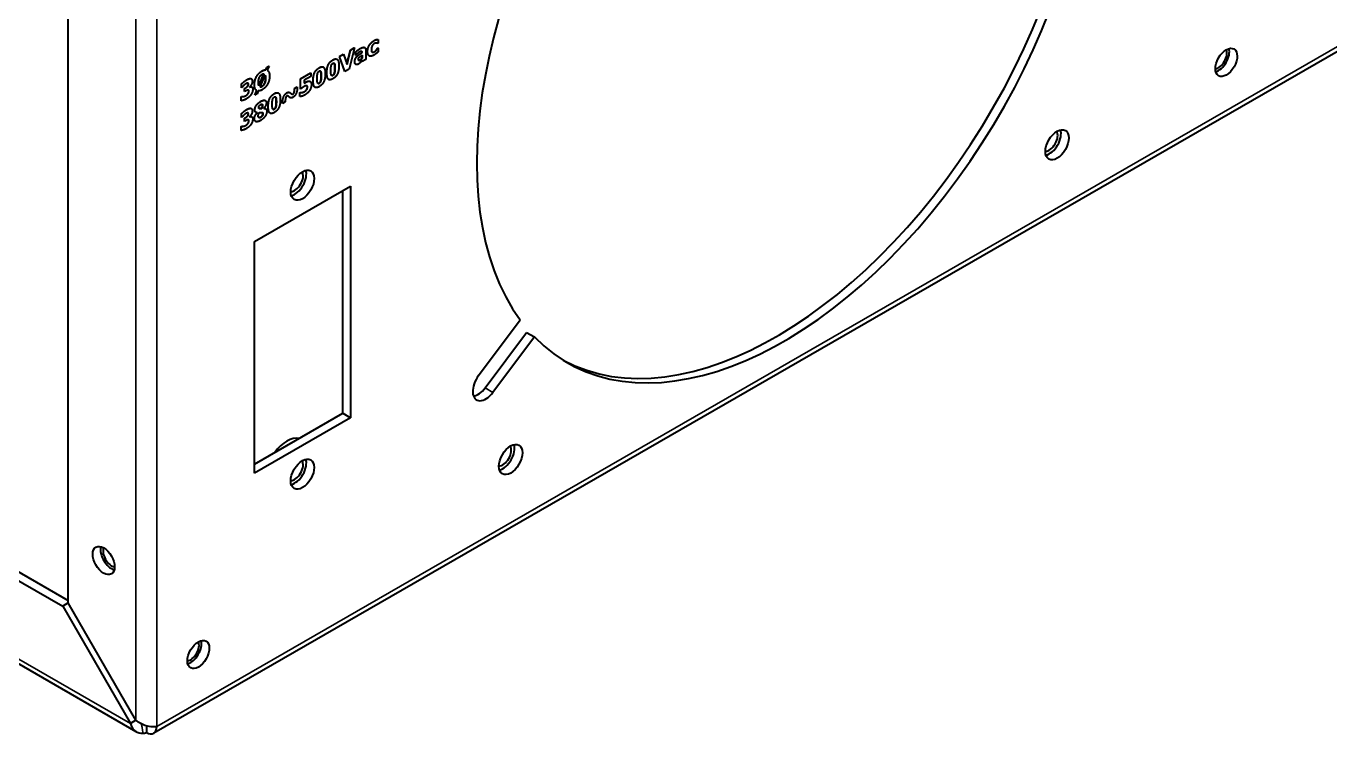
# Model space of a CAD drawing. Header units: millimetres. Extents: x 0 to 1682, y 0 to 1188.
# Drawn here: x 1439.5 to 1557.6, y 794.9 to 859.2 of the extents above; entities that cross this region are included whole.
import ezdxf

# ---------------------------------------------------------------- set-up
doc = ezdxf.new("R2010")
doc.units = ezdxf.units.MM
doc.header["$LTSCALE"] = 2
doc.layers.add('가시적인 것(ISO)', color=3, linetype='Continuous', lineweight=40)
doc.layers.add('가시적인 좁은 것(ISO)', color=3, linetype='Continuous', lineweight=35)

msp = doc.modelspace()

# ---------------------------------------------------------------- linework, layer by layer
at = {"layer": '가시적인 것(ISO)'}
for p, q in [((1222.2144, 933.6653), (1442.7746, 806.6532)), ((1222.9215, 934.0725), (1443.2746, 807.1796)), ((1449.4309, 795.2819), (1216.3493, 929.5047)), ((1630.6161, 898.566), (1451.011, 795.1383)), ((1443.2746, 806.9434), (1443.2746, 883.7052)), ((1471.332, 857.6434), (1471.2896, 857.619)), ((1471.3273, 857.9747), (1471.332, 857.972)), ((1471.332, 857.972), (1471.332, 857.6434)), ((1467.8411, 856.4349), (1468.209, 856.6467)), ((1468.327, 855.0796), (1467.8411, 856.4349)), ((1467.8411, 856.4349), (1467.8458, 856.4322)), ((1467.8458, 856.4322), (1468.2137, 856.644)), ((1468.3317, 855.0769), (1467.8458, 856.4322)), ((1468.209, 856.6467), (1468.2137, 856.644)), ((1468.2137, 856.644), (1468.5219, 855.7125)), ((1468.5188, 855.7219), (1468.8244, 857.0011)), ((1468.5219, 855.7125), (1468.8291, 856.9984)), ((1469.1878, 857.205), (1468.7019, 855.2901)), ((1468.8244, 857.0011), (1469.1831, 857.2077)), ((1468.8244, 857.0011), (1468.8291, 856.9984)), ((1468.8291, 856.9984), (1469.1878, 857.205)), ((1469.1831, 857.2077), (1469.1878, 857.205)), ((1469.3046, 856.5515), (1469.3046, 856.8497)), ((1469.3046, 856.8497), (1469.3093, 856.8469)), ((1469.3046, 856.5515), (1469.3093, 856.5488)), ((1469.3093, 856.5488), (1469.3093, 856.8469)), ((1469.3379, 856.5653), (1469.3093, 856.5488)), ((1469.8833, 856.2978), (1469.8833, 856.5476)), ((1469.8833, 856.2978), (1469.888, 856.2951)), ((1469.8856, 856.7867), (1469.8856, 856.7934)), ((1469.8856, 856.7867), (1469.8903, 856.784)), ((1469.888, 856.5508), (1469.888, 856.2951)), ((1469.8903, 856.784), (1469.8903, 856.7907)), ((1470.1229, 857.2409), (1470.1276, 857.2381)), ((1470.2181, 857.0019), (1470.2181, 856.1632)), ((1470.5306, 856.4932), (1470.5353, 856.4905)), ((1471.2849, 857.1752), (1471.3273, 857.1996)), ((1471.2849, 857.1752), (1471.2896, 857.1725)), ((1471.2896, 857.1725), (1471.332, 857.1969)), ((1471.3273, 857.1996), (1471.332, 857.1969)), ((1471.332, 857.1969), (1471.332, 856.8669)), ((1461.1539, 855.2205), (1461.2513, 855.4462)), ((1461.1539, 855.2205), (1461.1586, 855.2178)), ((1461.1586, 855.2178), (1461.2561, 855.4435)), ((1461.2513, 855.4462), (1461.4508, 855.561)), ((1461.2513, 855.4462), (1461.2561, 855.4435)), ((1461.2561, 855.4435), (1461.4555, 855.5583)), ((1461.4555, 855.5583), (1461.2939, 855.183)), ((1461.2986, 855.1805), (1461.3033, 855.1778)), ((1461.4508, 855.561), (1461.4555, 855.5583)), ((1466.3682, 855.4707), (1466.3729, 855.468)), ((1467.6071, 856.1841), (1467.6118, 856.1814)), ((1468.327, 855.0796), (1468.3317, 855.0769)), ((1468.7019, 855.2901), (1468.3317, 855.0769)), ((1469.3113, 855.7201), (1469.316, 855.7174)), ((1469.8833, 855.9758), (1469.8833, 856.097)), ((1469.8833, 855.9758), (1469.888, 855.9731)), ((1470.2181, 856.1632), (1469.888, 855.9731)), ((1469.888, 855.9731), (1469.888, 856.1043)), ((1458.9696, 853.5995), (1458.9696, 853.9494)), ((1458.9696, 853.9494), (1458.9743, 853.9466)), ((1458.9743, 853.5968), (1458.9743, 853.9466)), ((1459.8551, 854.4107), (1459.8598, 854.4079)), ((1460.5403, 853.7851), (1460.9931, 854.8462)), ((1460.9982, 854.8445), (1460.5432, 853.7782)), ((1460.6441, 853.6812), (1461.1013, 854.7502)), ((1464.3136, 854.4035), (1465.251, 854.9434)), ((1464.3136, 853.4853), (1464.3136, 854.4035)), ((1464.3136, 854.4035), (1464.3183, 854.4008)), ((1464.3183, 854.4008), (1465.2557, 854.9406)), ((1464.3183, 853.4825), (1464.3183, 854.4008)), ((1465.2557, 854.6319), (1464.6541, 854.2854)), ((1464.6541, 854.2854), (1464.6541, 854.0138)), ((1465.1771, 854.1758), (1465.1818, 854.1731)), ((1465.251, 854.9434), (1465.2557, 854.9406)), ((1465.2557, 854.9406), (1465.2557, 854.6319)), ((1466.8644, 854.3523), (1466.8691, 854.3496)), ((1458.9283, 852.7834), (1458.9627, 852.8032)), ((1458.9283, 852.4283), (1458.9283, 852.7834)), ((1458.9283, 852.7834), (1458.933, 852.7807)), ((1458.933, 852.7807), (1458.9674, 852.8005)), ((1458.933, 852.4256), (1458.933, 852.7807)), ((1458.9627, 852.8032), (1458.9674, 852.8005)), ((1458.9696, 853.5995), (1458.9743, 853.5968)), ((1459.0041, 853.614), (1458.9743, 853.5968)), ((1459.2377, 853.5367), (1459.2939, 853.569)), ((1459.2377, 853.2491), (1459.2377, 853.5367)), ((1459.2377, 853.5367), (1459.2425, 853.534)), ((1459.2377, 853.2491), (1459.2425, 853.2464)), ((1459.2425, 853.534), (1459.2986, 853.5663)), ((1459.2425, 853.2464), (1459.2425, 853.534)), ((1459.3032, 853.2814), (1459.2425, 853.2464)), ((1459.6917, 853.6734), (1459.6917, 853.6575)), ((1459.8923, 853.6667), (1459.897, 853.664)), ((1460.1695, 852.935), (1460.3459, 853.3453)), ((1460.1695, 852.935), (1460.1742, 852.9323)), ((1460.1742, 852.9323), (1460.3507, 853.3427)), ((1460.3702, 853.0451), (1460.1742, 852.9323)), ((1460.3392, 853.3492), (1460.3439, 853.3465)), ((1460.4836, 853.3079), (1460.3702, 853.0451)), ((1462.2986, 853.1271), (1462.3034, 853.1244)), ((1463.3414, 853.1639), (1463.3461, 853.1611)), ((1463.355, 852.709), (1463.3597, 852.7063)), ((1463.768, 853.5408), (1464.0144, 853.6827)), ((1463.768, 853.5408), (1463.7728, 853.5381)), ((1463.7728, 853.5381), (1464.0192, 853.68)), ((1464.0144, 853.6827), (1464.0192, 853.68)), ((1464.2528, 853.1548), (1464.2849, 853.1733)), ((1464.2528, 852.7984), (1464.2528, 853.1548)), ((1464.2528, 853.1548), (1464.2575, 853.1521)), ((1464.2528, 852.7984), (1464.2575, 852.7957)), ((1464.2575, 853.1521), (1464.2896, 853.1706)), ((1464.2575, 852.7957), (1464.2575, 853.1521)), ((1464.2849, 853.1733), (1464.2896, 853.1706)), ((1464.3136, 853.4853), (1464.3183, 853.4825)), ((1464.3492, 853.5004), (1464.3183, 853.4825)), ((1465.6255, 853.6389), (1465.6302, 853.6362)), ((1458.9283, 852.4283), (1458.933, 852.4256)), ((1459.8551, 851.7185), (1459.8598, 851.7158)), ((1460.7964, 851.7262), (1460.8011, 851.7235)), ((1460.9799, 851.7337), (1460.9799, 851.7284)), ((1461.1217, 852.4434), (1461.1264, 852.4407)), ((1461.146, 851.7055), (1461.1507, 851.7028)), ((1462.6759, 852.191), (1462.6806, 852.1883)), ((1462.927, 852.3302), (1462.6806, 852.1883)), ((1458.9696, 850.9074), (1458.9696, 851.2572)), ((1458.9696, 851.2572), (1458.9743, 851.2545)), ((1458.9696, 850.9074), (1458.9743, 850.9047)), ((1458.9743, 850.9047), (1458.9743, 851.2545)), ((1459.0041, 850.9218), (1458.9743, 850.9047)), ((1459.2377, 850.8445), (1459.2939, 850.8769)), ((1459.2377, 850.557), (1459.2377, 850.8445)), ((1459.2377, 850.8445), (1459.2425, 850.8418)), ((1459.2377, 850.557), (1459.2425, 850.5543)), ((1459.2425, 850.8418), (1459.2986, 850.8742)), ((1459.2425, 850.5543), (1459.2425, 850.8418)), ((1459.3032, 850.5893), (1459.2425, 850.5543)), ((1459.6917, 850.9813), (1459.6917, 850.9654)), ((1459.8923, 850.9745), (1459.897, 850.9718)), ((1460.2353, 850.5491), (1460.24, 850.5464)), ((1460.2633, 851.3737), (1460.268, 851.371)), ((1460.3907, 851.3402), (1460.3907, 851.344)), ((1460.3907, 851.3402), (1460.3954, 851.3375)), ((1460.3954, 851.3375), (1460.3954, 851.3441)), ((1461.5559, 851.2954), (1461.5606, 851.2927)), ((1458.9283, 850.0913), (1458.9627, 850.1111)), ((1458.9283, 849.7362), (1458.9283, 850.0913)), ((1458.9283, 850.0913), (1458.933, 850.0886)), ((1458.9283, 849.7362), (1458.933, 849.7334)), ((1458.933, 850.0886), (1458.9674, 850.1084)), ((1458.933, 849.7334), (1458.933, 850.0886)), ((1458.9627, 850.1111), (1458.9674, 850.1084)), ((1460.1273, 839.6743), (1468.8482, 844.6963)), ((1468.8482, 844.6963), (1468.8482, 823.7126)), ((1468.1411, 824.1198), (1468.1411, 844.2891)), ((1460.1273, 818.6905), (1460.1273, 839.6743)), ((1480.4418, 827.5453), (1484.2079, 832.5688)), ((1481.027, 826.4177), (1484.7931, 831.4412)), ((1484.7931, 831.4412), (1485.5002, 831.034)), ((1485.5002, 831.034), (1481.7342, 826.0105)), ((1460.1273, 819.5049), (1468.1411, 824.1198)), ((1468.8482, 823.7126), (1460.1273, 818.6905)), ((1468.1411, 824.1198), (1468.8482, 823.7126)), ((1443.2755, 806.9417), (1442.7746, 806.6532)), ((1442.7746, 806.6532), (1448.9028, 796.0388)), ((1449.4028, 796.3289), (1443.2746, 806.9434)), ((1449.4043, 796.3275), (1448.9028, 796.0388))]:
    msp.add_line(p, q, dxfattribs=at)
for centre, major_axis, start_param, end_param in [((1508.0927, 862.7992), (-19.6286, -34.0856), 6.11856098, 12.31697515), ((1507.3856, 863.2064), (-19.6286, -34.0856), 0.01794359, 3.12364906), ((1547.455, 856.3041), (-0.5393, -0.9365), 0.40432424, 2.73726841), ((1547.455, 856.3041), (0.6986, 1.2132), 3.66993502, 5.75484294), ((1532.1343, 848.8441), (0.5393, 0.9365), 3.44454272, 5.98023524), ((1532.1343, 848.8441), (0.7485, 1.2999), 3.631445, 5.79333296), ((1463.7807, 845.1814), (0.5393, 0.9365), 3.44454272, 5.98023524), ((1463.7807, 845.1814), (0.7485, 1.2999), 3.631445, 5.79333296), ((1481.088, 826.7779), (-0.8317, -1.4443), 4.50537908, 7.64697174), ((1480.3809, 827.1851), (0.8317, 1.4443), 3.57883851, 4.50537908), ((1463.0735, 819.4271), (1.3308, 2.3109), 0.16358327, 1.40334564), ((1482.6368, 820.3404), (0.5393, 0.9365), 3.44454272, 5.98023524), ((1482.6368, 820.3404), (0.7485, 1.2999), 3.631445, 5.79333296), ((1463.7807, 819.0199), (0.5393, 0.9365), 3.44454272, 5.98023524), ((1463.7807, 819.0199), (0.7485, 1.2999), 3.631445, 5.79333296), ((1447.1872, 811.1944), (0.6986, -1.2132), 3.66993502, 5.75484294), ((1447.1872, 811.1944), (-0.5393, 0.9365), 0.40432424, 2.73726841), ((1454.3526, 802.69), (-0.5393, -0.9365), 0.40432424, 2.73726841), ((1454.3526, 802.69), (0.6986, 1.2132), 3.66993502, 5.75484294), ((1450.3456, 796.2937), (0.6654, -1.1554), 5.49972085, 7.07051718)]:
    msp.add_ellipse(centre, major_axis=major_axis, ratio=0.57809312, start_param=start_param, end_param=end_param, dxfattribs=at)
for centre, major_axis in [((1548.1621, 855.8969), (-0.6986, -1.2132)), ((1532.8414, 848.4369), (-0.7485, -1.2999)), ((1464.4878, 844.7742), (-0.7485, -1.2999)), ((1483.3439, 819.9332), (-0.7485, -1.2999)), ((1464.4878, 818.6127), (-0.7485, -1.2999)), ((1446.4801, 810.7872), (-0.6986, 1.2132)), ((1455.0597, 802.2828), (-0.6986, -1.2132))]:
    msp.add_ellipse(centre, major_axis=major_axis, ratio=0.57809312, dxfattribs=at)
for points, degree in [([(1470.3818, 856.8737), (1470.3818, 857.0513), (1470.4781, 857.3545), (1470.5618, 857.4822)], 2), ([(1470.3866, 856.871), (1470.3866, 857.0486), (1470.4828, 857.3518), (1470.5665, 857.4795)], 2), ([(1470.5618, 857.4822), (1470.6408, 857.6046), (1470.8563, 857.8029), (1470.9732, 857.8702)], 2), ([(1470.5665, 857.4795), (1470.6456, 857.6019), (1470.861, 857.8002), (1470.9779, 857.8675)], 2), ([(1470.994, 857.6011), (1470.8667, 857.5278), (1470.7269, 857.2419), (1470.7269, 857.067)], 2), ([(1470.9732, 857.8702), (1471.0614, 857.921), (1471.2379, 857.9749), (1471.3273, 857.9747)], 2), ([(1470.9779, 857.8675), (1471.0662, 857.9183), (1471.2426, 857.9722), (1471.332, 857.972)], 2), ([(1471.1773, 857.651), (1471.1407, 857.6538), (1471.0501, 857.6334), (1470.994, 857.6011)], 2), ([(1471.2896, 857.619), (1471.269, 857.6296), (1471.2117, 857.6496), (1471.1773, 857.651)], 2), ([(1469.2152, 855.9449), (1469.2152, 856.0813), (1469.3103, 856.3057), (1469.3997, 856.4062)], 2), ([(1469.2199, 855.9421), (1469.2199, 856.0786), (1469.315, 856.303), (1469.4044, 856.4035)], 2), ([(1469.3046, 856.8497), (1469.3538, 856.8939), (1469.5739, 857.0657), (1469.6862, 857.1304)], 2), ([(1469.3093, 856.8469), (1469.3586, 856.8912), (1469.5786, 857.063), (1469.6909, 857.1277)], 2), ([(1469.629, 856.8204), (1469.5706, 856.7867), (1469.4124, 856.6466), (1469.3379, 856.5653)], 2), ([(1469.3997, 856.4062), (1469.4902, 856.5087), (1469.7412, 856.693), (1469.8856, 856.7867)], 2), ([(1469.4044, 856.4035), (1469.4949, 856.506), (1469.7459, 856.6903), (1469.8903, 856.784)], 2), ([(1469.5557, 856.1673), (1469.5557, 856.2256), (1469.6038, 856.3249), (1469.6485, 856.3678)], 2), ([(1469.8903, 856.7907), (1469.8903, 856.8927), (1469.7597, 856.8956), (1469.629, 856.8204)], 2), ([(1469.6485, 856.3678), (1469.6989, 856.4181), (1469.8032, 856.4927), (1469.888, 856.5508)], 2), ([(1469.6909, 857.1277), (1469.966, 857.286), (1470.2181, 857.2192), (1470.2181, 857.0019)], 2), ([(1469.7114, 856.1114), (1469.755, 856.1364), (1469.8466, 856.2356), (1469.8833, 856.2978)], 2), ([(1469.888, 856.2951), (1469.8514, 856.2329), (1469.7597, 856.1337), (1469.7161, 856.1086)], 2), ([(1469.8856, 856.7934), (1469.8856, 856.8662), (1469.8523, 856.8878)], 2), ([(1470.555, 856.4804), (1470.4759, 856.5157), (1470.3866, 856.7067), (1470.3866, 856.871)], 2), ([(1470.9871, 856.5729), (1470.8553, 856.497), (1470.6364, 856.4478), (1470.555, 856.4804)], 2), ([(1470.7269, 857.067), (1470.7269, 856.8815), (1470.8759, 856.7845), (1470.9997, 856.8558)], 2), ([(1470.8048, 856.8309), (1470.8778, 856.791), (1470.995, 856.8585)], 2), ([(1471.1899, 856.7215), (1471.1418, 856.6779), (1471.057, 856.6131), (1470.9871, 856.5729)], 2), ([(1470.995, 856.8585), (1471.058, 856.8948), (1471.152, 856.982), (1471.1864, 857.0257)], 2), ([(1470.9997, 856.8558), (1471.0627, 856.8921), (1471.1567, 856.9793), (1471.1911, 857.0229)], 2), ([(1471.1864, 857.0257), (1471.2196, 857.0673), (1471.2677, 857.1454), (1471.2849, 857.1752)], 2), ([(1471.332, 856.8669), (1471.3034, 856.8359), (1471.2289, 856.7559), (1471.1899, 856.7215)], 2), ([(1471.1911, 857.0229), (1471.2243, 857.0646), (1471.2724, 857.1427), (1471.2896, 857.1725)], 2), ([(1460.134, 853.8712), (1460.134, 854.2648), (1460.4984, 854.9331), (1460.8181, 855.1172)], 2), ([(1460.1387, 853.8685), (1460.1387, 854.262), (1460.5031, 854.9304), (1460.8229, 855.1145)], 2), ([(1460.8181, 855.1172), (1460.9098, 855.17), (1461.0783, 855.222), (1461.1539, 855.2205)], 2), ([(1460.8229, 855.1145), (1460.9145, 855.1673), (1461.083, 855.2193), (1461.1586, 855.2178)], 2), ([(1461.2939, 855.1832), (1461.2963, 855.1819), (1461.2986, 855.1805)], 2), ([(1461.2939, 855.183), (1461.397, 855.1285), (1461.5082, 854.8639), (1461.5082, 854.6572)], 2), ([(1465.5776, 854.9499), (1465.6441, 855.0968), (1465.8538, 855.3236), (1465.9982, 855.4068)], 2), ([(1465.5824, 854.9472), (1465.6488, 855.0941), (1465.8586, 855.3209), (1466.003, 855.4041)], 2), ([(1465.8139, 854.4432), (1465.8139, 854.7479), (1465.901, 855.0432), (1466.003, 855.102)], 2), ([(1466.003, 855.4041), (1466.1554, 855.4918), (1466.3594, 855.498), (1466.4247, 855.4256)], 2), ([(1466.003, 855.102), (1466.105, 855.1607), (1466.1909, 854.9651), (1466.1909, 854.6616)], 2), ([(1466.4247, 855.4256), (1466.4889, 855.3553), (1466.5473, 855.0723), (1466.5473, 854.8669)], 2), ([(1466.6916, 854.9554), (1466.6916, 855.1727), (1466.75, 855.5138), (1466.8165, 855.6633)], 2), ([(1466.6963, 854.9527), (1466.6963, 855.17), (1466.7548, 855.511), (1466.8212, 855.6606)], 2), ([(1466.8165, 855.6633), (1466.883, 855.8103), (1467.0927, 856.037), (1467.2371, 856.1202)], 2), ([(1466.8212, 855.6606), (1466.8877, 855.8076), (1467.0974, 856.0343), (1467.2418, 856.1175)], 2), ([(1467.0527, 855.1566), (1467.0527, 855.4613), (1467.1398, 855.7566), (1467.2418, 855.8154)], 2), ([(1467.2418, 854.7169), (1467.1398, 854.6582), (1467.0527, 854.8571), (1467.0527, 855.1566)], 2), ([(1467.2371, 854.7196), (1467.338, 854.7777), (1467.4251, 855.077), (1467.4251, 855.3778)], 2), ([(1467.2418, 856.1175), (1467.3942, 856.2053), (1467.5982, 856.2114), (1467.6636, 856.1391)], 2), ([(1467.2418, 855.8154), (1467.3438, 855.8741), (1467.4298, 855.6785), (1467.4298, 855.375)], 2), ([(1467.4298, 855.375), (1467.4298, 855.0743), (1467.3427, 854.775), (1467.2418, 854.7169)], 2), ([(1467.7862, 855.5803), (1467.7862, 855.3683), (1467.7277, 855.0166), (1467.6624, 854.8717)], 2), ([(1467.6636, 856.1391), (1467.7277, 856.0687), (1467.7862, 855.7857), (1467.7862, 855.5803)], 2), ([(1469.5488, 855.7446), (1469.4067, 855.6628), (1469.2199, 855.7752), (1469.2199, 855.9421)], 2), ([(1469.7539, 855.9144), (1469.7092, 855.8635), (1469.6244, 855.7882), (1469.5488, 855.7446)], 2), ([(1469.7161, 856.1086), (1469.637, 856.0631), (1469.5557, 856.0812), (1469.5557, 856.1673)], 2), ([(1469.888, 856.1043), (1469.8536, 856.0514), (1469.7998, 855.9673), (1469.7539, 855.9144)], 2), ([(1458.9696, 853.9494), (1459.0429, 854.0274), (1459.2905, 854.2375), (1459.42, 854.3121)], 2), ([(1458.9743, 853.9466), (1459.0476, 854.0247), (1459.2952, 854.2348), (1459.4247, 854.3094)], 2), ([(1459.3628, 853.9584), (1459.3112, 853.9287), (1459.2024, 853.8381), (1459.1519, 853.7866)], 2), ([(1459.5209, 854.0163), (1459.4866, 854.0164), (1459.3949, 853.9768), (1459.3628, 853.9584)], 2), ([(1459.42, 854.3121), (1459.546, 854.3847), (1459.7317, 854.4412), (1459.797, 854.4298)], 2), ([(1459.4247, 854.3094), (1459.5507, 854.3819), (1459.7364, 854.4385), (1459.8017, 854.4271)], 2), ([(1459.5048, 853.7236), (1459.5426, 853.7665), (1459.585, 853.8652), (1459.585, 853.9288)], 2), ([(1459.5095, 853.7208), (1459.5473, 853.7638), (1459.5897, 853.8624), (1459.5897, 853.9261)], 2), ([(1459.5897, 853.9261), (1459.5897, 853.9764), (1459.5496, 854.0156), (1459.5209, 854.0163)], 2), ([(1459.9461, 854.2002), (1459.9461, 854.0597), (1459.8063, 853.7699), (1459.6917, 853.6734)], 2), ([(1459.797, 854.4298), (1459.8298, 854.4252), (1459.8551, 854.4107)], 2), ([(1459.8017, 854.4271), (1459.8739, 854.417), (1459.9461, 854.2996), (1459.9461, 854.2002)], 2), ([(1460.3507, 853.3427), (1460.2498, 853.3972), (1460.1387, 853.6618), (1460.1387, 853.8685)], 2), ([(1460.4985, 854.0757), (1460.4985, 854.2228), (1460.5535, 854.4665), (1460.5994, 854.5578)], 2), ([(1460.5432, 853.7782), (1460.5214, 853.8279), (1460.4985, 853.9764), (1460.4985, 854.0757)], 2), ([(1460.5994, 854.5578), (1460.6487, 854.6564), (1460.7575, 854.7735), (1460.824, 854.8117)], 2), ([(1460.8193, 853.716), (1460.8823, 853.7523), (1461.0038, 853.8898), (1461.0462, 853.9778)], 2), ([(1461.3328, 853.94), (1461.2412, 853.7706), (1460.9844, 853.5036), (1460.8229, 853.4105)], 2), ([(1460.824, 854.8117), (1460.8687, 854.8375), (1460.9615, 854.8578), (1460.9982, 854.8445)], 2), ([(1461.0509, 853.9751), (1461.0085, 853.8871), (1460.887, 853.7496), (1460.824, 853.7133)], 2), ([(1461.0462, 853.9778), (1461.0909, 854.0738), (1461.1436, 854.3042), (1461.1436, 854.4527)], 2), ([(1461.1483, 854.4499), (1461.1483, 854.3015), (1461.0956, 854.0711), (1461.0509, 853.9751)], 2), ([(1461.1013, 854.7502), (1461.1231, 854.7071), (1461.1483, 854.54), (1461.1483, 854.4499)], 2), ([(1461.5082, 854.6572), (1461.5082, 854.4717), (1461.4199, 854.1028), (1461.3328, 853.94)], 2), ([(1464.6541, 854.0138), (1464.6827, 854.0329), (1464.7618, 854.0811), (1464.7836, 854.0937)], 2), ([(1464.7789, 854.0964), (1464.8808, 854.1551), (1465.0528, 854.2064), (1465.1204, 854.1963)], 2), ([(1464.7836, 854.0937), (1464.8856, 854.1524), (1465.0575, 854.2037), (1465.1251, 854.1936)], 2), ([(1465.1204, 854.1963), (1465.1514, 854.1906), (1465.1771, 854.1758)], 2), ([(1465.1251, 854.1936), (1465.2053, 854.1789), (1465.2947, 854.0276), (1465.2947, 853.8819)], 2), ([(1465.2947, 853.8819), (1465.2947, 853.7533), (1465.2191, 853.4925), (1465.1446, 853.3714)], 2), ([(1465.4527, 854.242), (1465.4527, 854.4593), (1465.5112, 854.8003), (1465.5776, 854.9499)], 2), ([(1465.5765, 853.6785), (1465.5112, 853.7483), (1465.4527, 854.03), (1465.4527, 854.242)], 2), ([(1465.4574, 854.2392), (1465.4574, 854.4566), (1465.5159, 854.7976), (1465.5824, 854.9472)], 2), ([(1465.5812, 853.6758), (1465.5159, 853.7455), (1465.4574, 854.0272), (1465.4574, 854.2392)], 2), ([(1466.003, 854.0035), (1465.901, 853.9448), (1465.8139, 854.1437), (1465.8139, 854.4432)], 2), ([(1465.8976, 853.9923), (1465.9376, 853.9713), (1465.9982, 854.0062)], 2), ([(1465.9982, 854.0062), (1466.0991, 854.0643), (1466.1862, 854.3636), (1466.1862, 854.6643)], 2), ([(1466.1909, 854.6616), (1466.1909, 854.3608), (1466.1038, 854.0616), (1466.003, 854.0035)], 2), ([(1466.4235, 854.1583), (1466.3594, 854.0153), (1466.1519, 853.7872), (1466.003, 853.7014)], 2), ([(1466.5473, 854.8669), (1466.5473, 854.6549), (1466.4889, 854.3032), (1466.4235, 854.1583)], 2), ([(1466.8154, 854.392), (1466.75, 854.4617), (1466.6916, 854.7434), (1466.6916, 854.9554)], 2), ([(1466.8201, 854.3893), (1466.7548, 854.459), (1466.6963, 854.7407), (1466.6963, 854.9527)], 2), ([(1466.8644, 854.3523), (1466.8377, 854.3677), (1466.8154, 854.392)], 2), ([(1467.2418, 854.4148), (1467.0917, 854.3284), (1466.8854, 854.3182), (1466.8201, 854.3893)], 2), ([(1467.1365, 854.7057), (1467.1765, 854.6847), (1467.2371, 854.7196)], 2), ([(1467.6624, 854.8717), (1467.5982, 854.7287), (1467.3908, 854.5006), (1467.2418, 854.4148)], 2), ([(1458.9627, 852.8032), (1459.0406, 852.7911), (1459.2504, 852.8271), (1459.3375, 852.8772)], 2), ([(1458.9674, 852.8005), (1459.0453, 852.7884), (1459.2551, 852.8244), (1459.3422, 852.8745)], 2), ([(1459.1519, 853.7866), (1459.1118, 853.7462), (1459.0247, 853.6404), (1459.0041, 853.614)], 2), ([(1459.2939, 853.569), (1459.3581, 853.606), (1459.467, 853.6819), (1459.5048, 853.7236)], 2), ([(1459.2986, 853.5663), (1459.3628, 853.6032), (1459.4717, 853.6792), (1459.5095, 853.7208)], 2), ([(1459.5255, 853.3869), (1459.4797, 853.3791), (1459.3525, 853.3098), (1459.3032, 853.2814)], 2), ([(1459.3375, 852.8772), (1459.389, 852.9069), (1459.5094, 852.9974), (1459.5506, 853.0556)], 2), ([(1459.3422, 852.8745), (1459.3937, 852.9042), (1459.5141, 852.9947), (1459.5553, 853.0529)], 2), ([(1459.8315, 852.9827), (1459.757, 852.8709), (1459.5542, 852.6799), (1459.4086, 852.5961)], 2), ([(1459.6264, 853.2754), (1459.6264, 853.3483), (1459.5714, 853.3948), (1459.5255, 853.3869)], 2), ([(1459.5506, 853.0556), (1459.5827, 853.1019), (1459.6217, 853.2052), (1459.6217, 853.2781)], 2), ([(1459.5553, 853.0529), (1459.5874, 853.0992), (1459.6264, 853.2025), (1459.6264, 853.2754)], 2), ([(1459.6917, 853.6575), (1459.7421, 853.6786), (1459.8384, 853.6916), (1459.8842, 853.6703)], 2), ([(1459.9828, 853.4568), (1459.9828, 853.3362), (1459.906, 853.0945), (1459.8315, 852.9827)], 2), ([(1459.8795, 853.673), (1459.8861, 853.6703), (1459.8923, 853.6667)], 2), ([(1459.8842, 853.6703), (1459.9266, 853.6523), (1459.9828, 853.5495), (1459.9828, 853.4568)], 2), ([(1460.8229, 853.4105), (1460.73, 853.3571), (1460.5558, 853.3044), (1460.4836, 853.3079)], 2), ([(1460.824, 853.7133), (1460.7736, 853.6842), (1460.6853, 853.6679), (1460.6441, 853.6812)], 2), ([(1461.5081, 852.6064), (1461.5745, 852.7533), (1461.7842, 852.9801), (1461.9286, 853.0633)], 2), ([(1461.5128, 852.6037), (1461.5792, 852.7506), (1461.789, 852.9774), (1461.9334, 853.0605)], 2), ([(1461.7443, 852.0997), (1461.7443, 852.4044), (1461.8314, 852.6997), (1461.9334, 852.7584)], 2), ([(1461.9334, 853.0605), (1462.0858, 853.1483), (1462.2898, 853.1545), (1462.3551, 853.0821)], 2), ([(1461.9334, 852.7584), (1462.0354, 852.8172), (1462.1213, 852.6215), (1462.1213, 852.3181)], 2), ([(1462.3551, 853.0821), (1462.4193, 853.0118), (1462.4777, 852.7287), (1462.4777, 852.5234)], 2), ([(1462.6759, 852.191), (1462.6759, 852.5475), (1462.8787, 853.026), (1463.0713, 853.1369)], 2), ([(1462.6806, 852.1883), (1462.6806, 852.5448), (1462.8834, 853.0233), (1463.076, 853.1342)], 2), ([(1463.0817, 852.8473), (1463.029, 852.8169), (1462.9717, 852.723), (1462.9545, 852.6561)], 2), ([(1463.0713, 853.1369), (1463.1343, 853.1732), (1463.2328, 853.1942), (1463.2752, 853.1881)], 2), ([(1463.076, 853.1342), (1463.139, 853.1705), (1463.2376, 853.1915), (1463.28, 853.1854)], 2), ([(1463.1871, 852.8391), (1463.1642, 852.8537), (1463.1092, 852.8631), (1463.0817, 852.8473)], 2), ([(1463.1824, 852.8418), (1463.181, 852.8428), (1463.1795, 852.8436)], 2), ([(1463.2856, 852.7568), (1463.2581, 852.7781), (1463.2088, 852.8252), (1463.1824, 852.8418)], 2), ([(1463.2903, 852.7541), (1463.2628, 852.7753), (1463.2135, 852.8225), (1463.1871, 852.8391)], 2), ([(1463.2752, 853.1881), (1463.3106, 853.1816), (1463.3414, 853.1639)], 2), ([(1463.28, 853.1854), (1463.3201, 853.178), (1463.3888, 853.1341), (1463.4118, 853.1155)], 2), ([(1463.4221, 852.6829), (1463.3808, 852.6923), (1463.3235, 852.7295), (1463.2903, 852.7541)], 2), ([(1463.4118, 853.1155), (1463.437, 853.093), (1463.4897, 853.0451), (1463.5138, 853.0299)], 2), ([(1463.6238, 852.7341), (1463.5584, 852.6965), (1463.461, 852.6749), (1463.4221, 852.6829)], 2), ([(1463.5138, 853.0299), (1463.539, 853.0139), (1463.5905, 853.0052), (1463.618, 853.021)], 2), ([(1463.6133, 853.0237), (1463.6638, 853.0528), (1463.7256, 853.1494), (1463.7405, 853.2149)], 2), ([(1463.618, 853.021), (1463.6685, 853.05), (1463.7304, 853.1466), (1463.7453, 853.2122)], 2), ([(1464.0192, 853.68), (1464.018, 853.3335), (1463.8186, 852.8463), (1463.6238, 852.7341)], 2), ([(1463.7405, 853.2149), (1463.7566, 853.2838), (1463.7658, 853.452), (1463.768, 853.5408)], 2), ([(1463.7453, 853.2122), (1463.7613, 853.2811), (1463.7705, 853.4493), (1463.7728, 853.5381)], 2), ([(1464.7171, 852.9609), (1464.5589, 852.8712), (1464.332, 852.8001), (1464.2575, 852.7957)], 2), ([(1464.2849, 853.1733), (1464.3124, 853.1719), (1464.3789, 853.1651), (1464.4327, 853.1723)], 2), ([(1464.2896, 853.1706), (1464.3171, 853.1692), (1464.3836, 853.1624), (1464.4375, 853.1696)], 2), ([(1464.6289, 853.7064), (1464.5509, 853.6616), (1464.4031, 853.5473), (1464.3492, 853.5004)], 2), ([(1464.4327, 853.1723), (1464.4832, 853.1788), (1464.5875, 853.2084), (1464.6505, 853.2447)], 2), ([(1464.4375, 853.1696), (1464.4879, 853.1761), (1464.5922, 853.2057), (1464.6552, 853.242)], 2), ([(1464.8638, 853.7834), (1464.8157, 853.7928), (1464.6781, 853.7348), (1464.6289, 853.7064)], 2), ([(1464.6505, 853.2447), (1464.7055, 853.2764), (1464.8339, 853.3821), (1464.8728, 853.4469)], 2), ([(1464.6552, 853.242), (1464.7102, 853.2736), (1464.8386, 853.3794), (1464.8775, 853.4442)], 2), ([(1465.1446, 853.3714), (1465.0701, 853.2503), (1464.8661, 853.0467), (1464.7171, 852.9609)], 2), ([(1464.9383, 853.6607), (1464.9383, 853.719), (1464.897, 853.7774), (1464.8638, 853.7834)], 2), ([(1464.8728, 853.4469), (1464.9015, 853.4965), (1464.9336, 853.5958), (1464.9336, 853.6634)], 2), ([(1464.8775, 853.4442), (1464.9062, 853.4938), (1464.9383, 853.5931), (1464.9383, 853.6607)], 2), ([(1465.6255, 853.6389), (1465.5988, 853.6543), (1465.5765, 853.6785)], 2), ([(1466.003, 853.7014), (1465.8528, 853.6149), (1465.6465, 853.6048), (1465.5812, 853.6758)], 2), ([(1459.4086, 852.5961), (1459.2436, 852.5011), (1459.0075, 852.4287), (1458.933, 852.4256)], 2), ([(1458.9696, 851.2572), (1459.0429, 851.3352), (1459.2905, 851.5454), (1459.42, 851.6199)], 2), ([(1458.9743, 851.2545), (1459.0476, 851.3325), (1459.2952, 851.5426), (1459.4247, 851.6172)], 2), ([(1459.42, 851.6199), (1459.546, 851.6925), (1459.7317, 851.7491), (1459.797, 851.7377)], 2), ([(1459.4247, 851.6172), (1459.5507, 851.6898), (1459.7364, 851.7464), (1459.8017, 851.735)], 2), ([(1459.9461, 851.5081), (1459.9461, 851.3676), (1459.8063, 851.0777), (1459.6917, 850.9813)], 2), ([(1459.797, 851.7377), (1459.8298, 851.7331), (1459.8551, 851.7185)], 2), ([(1459.8017, 851.735), (1459.8739, 851.7249), (1459.9461, 851.6074), (1459.9461, 851.5081)], 2), ([(1460.1672, 851.6116), (1460.1672, 851.7017), (1460.2359, 851.899), (1460.3036, 852.0002)], 2), ([(1460.1719, 851.6089), (1460.1719, 851.699), (1460.2407, 851.8963), (1460.3083, 851.9975)], 2), ([(1460.3954, 851.3441), (1460.2705, 851.3424), (1460.1719, 851.4857), (1460.1719, 851.6089)], 2), ([(1460.3036, 852.0002), (1460.3689, 852.0975), (1460.5672, 852.2832), (1460.6909, 852.3545)], 2), ([(1460.3083, 851.9975), (1460.3736, 852.0948), (1460.5719, 852.2805), (1460.6956, 852.3518)], 2), ([(1460.5226, 851.8175), (1460.5226, 851.8837), (1460.6177, 852.0286), (1460.6956, 852.0735)], 2), ([(1460.6406, 851.7066), (1460.5799, 851.7047), (1460.5226, 851.7526), (1460.5226, 851.8175)], 2), ([(1460.5594, 851.7227), (1460.5875, 851.7078), (1460.6359, 851.7093)], 2), ([(1460.6359, 851.7093), (1460.6623, 851.7086), (1460.7356, 851.7177), (1460.7964, 851.7262)], 2), ([(1460.8011, 851.7235), (1460.7403, 851.715), (1460.667, 851.7059), (1460.6406, 851.7066)], 2), ([(1460.6909, 852.3545), (1460.8216, 852.4297), (1461.0164, 852.477), (1461.0794, 852.4603)], 2), ([(1460.6956, 852.3518), (1460.8263, 852.427), (1461.0211, 852.4743), (1461.0841, 852.4576)], 2), ([(1460.6956, 852.0735), (1460.777, 852.1204), (1460.8721, 852.0758), (1460.8721, 851.9923)], 2), ([(1460.7964, 851.7262), (1460.833, 851.8029), (1460.8674, 851.9274), (1460.8674, 851.995)], 2), ([(1460.8721, 851.9923), (1460.8721, 851.9247), (1460.8377, 851.8002), (1460.8011, 851.7235)], 2), ([(1460.8674, 851.995), (1460.8674, 852.0715), (1460.8275, 852.0966)], 2), ([(1461.2171, 852.2386), (1461.2171, 852.122), (1461.1002, 851.8679), (1460.9799, 851.7337)], 2), ([(1460.9799, 851.7316), (1461.0833, 851.7416), (1461.146, 851.7055)], 2), ([(1460.9799, 851.7284), (1461.1208, 851.7433), (1461.2538, 851.6052), (1461.2538, 851.4555)], 2), ([(1461.0794, 852.4603), (1461.1025, 852.4545), (1461.1217, 852.4434)], 2), ([(1461.0841, 852.4576), (1461.1483, 852.4415), (1461.2171, 852.3274), (1461.2171, 852.2386)], 2), ([(1461.3831, 851.8984), (1461.3831, 852.1157), (1461.4416, 852.4568), (1461.5081, 852.6064)], 2), ([(1461.5069, 851.335), (1461.4416, 851.4047), (1461.3831, 851.6864), (1461.3831, 851.8984)], 2), ([(1461.3878, 851.8957), (1461.3878, 852.113), (1461.4463, 852.4541), (1461.5128, 852.6037)], 2), ([(1461.5116, 851.3323), (1461.4463, 851.402), (1461.3878, 851.6837), (1461.3878, 851.8957)], 2), ([(1461.9334, 851.66), (1461.8314, 851.6012), (1461.7443, 851.8002), (1461.7443, 852.0997)], 2), ([(1461.828, 851.6488), (1461.868, 851.6278), (1461.9286, 851.6627)], 2), ([(1461.9286, 851.6627), (1462.0295, 851.7208), (1462.1166, 852.02), (1462.1166, 852.3208)], 2), ([(1462.1213, 852.3181), (1462.1213, 852.0173), (1462.0342, 851.7181), (1461.9334, 851.66)], 2), ([(1462.354, 851.8147), (1462.2898, 851.6718), (1462.0823, 851.4437), (1461.9334, 851.3579)], 2), ([(1462.4777, 852.5234), (1462.4777, 852.3113), (1462.4193, 851.9597), (1462.354, 851.8147)], 2), ([(1462.9545, 852.6561), (1462.9384, 852.5873), (1462.9293, 852.419), (1462.927, 852.3302)], 2), ([(1459.1519, 851.0944), (1459.1118, 851.0541), (1459.0247, 850.9483), (1459.0041, 850.9218)], 2), ([(1459.3628, 851.2662), (1459.3112, 851.2365), (1459.2024, 851.146), (1459.1519, 851.0944)], 2), ([(1459.2939, 850.8769), (1459.3581, 850.9138), (1459.467, 850.9898), (1459.5048, 851.0314)], 2), ([(1459.2986, 850.8742), (1459.3628, 850.9111), (1459.4717, 850.9871), (1459.5095, 851.0287)], 2), ([(1459.5255, 850.6948), (1459.4797, 850.6869), (1459.3525, 850.6176), (1459.3032, 850.5893)], 2), ([(1459.3375, 850.1851), (1459.389, 850.2148), (1459.5094, 850.3053), (1459.5506, 850.3635)], 2), ([(1459.3422, 850.1824), (1459.3937, 850.2121), (1459.5141, 850.3026), (1459.5553, 850.3608)], 2), ([(1459.5209, 851.3242), (1459.4866, 851.3242), (1459.3949, 851.2847), (1459.3628, 851.2662)], 2), ([(1459.5048, 851.0314), (1459.5426, 851.0744), (1459.585, 851.173), (1459.585, 851.2366)], 2), ([(1459.5095, 851.0287), (1459.5473, 851.0717), (1459.5897, 851.1703), (1459.5897, 851.2339)], 2), ([(1459.5897, 851.2339), (1459.5897, 851.2843), (1459.5496, 851.3234), (1459.5209, 851.3242)], 2), ([(1459.6264, 850.5832), (1459.6264, 850.6561), (1459.5714, 850.7026), (1459.5255, 850.6948)], 2), ([(1459.5506, 850.3635), (1459.5827, 850.4098), (1459.6217, 850.5131), (1459.6217, 850.586)], 2), ([(1459.5553, 850.3608), (1459.5874, 850.4071), (1459.6264, 850.5104), (1459.6264, 850.5832)], 2), ([(1459.6917, 850.9654), (1459.7421, 850.9865), (1459.8384, 850.9995), (1459.8842, 850.9782)], 2), ([(1459.9828, 850.7646), (1459.9828, 850.6441), (1459.906, 850.4024), (1459.8315, 850.2906)], 2), ([(1459.8795, 850.9809), (1459.8861, 850.9781), (1459.8923, 850.9745)], 2), ([(1459.8842, 850.9782), (1459.9266, 850.9602), (1459.9828, 850.8574), (1459.9828, 850.7646)], 2), ([(1460.1294, 850.8001), (1460.1294, 850.9406), (1460.2635, 851.2046), (1460.3907, 851.3402)], 2), ([(1460.1341, 850.7974), (1460.1341, 850.9379), (1460.2682, 851.2019), (1460.3954, 851.3375)], 2), ([(1460.2659, 850.5341), (1460.1983, 850.5601), (1460.1341, 850.6994), (1460.1341, 850.7974)], 2), ([(1460.6922, 850.6392), (1460.5489, 850.5567), (1460.3346, 850.5088), (1460.2659, 850.5341)], 2), ([(1460.4802, 851.0484), (1460.4802, 851.1239), (1460.5386, 851.2848), (1460.5753, 851.3483)], 2), ([(1460.7082, 850.9293), (1460.6062, 850.8706), (1460.4802, 850.9345), (1460.4802, 851.0484)], 2), ([(1460.5753, 851.3483), (1460.6154, 851.3515), (1460.7197, 851.3652), (1460.7472, 851.3665)], 2), ([(1461.1059, 851.0179), (1461.0337, 850.91), (1460.8263, 850.7164), (1460.6922, 850.6392)], 2), ([(1460.7035, 850.932), (1460.7322, 850.9485), (1460.8032, 851.0106), (1460.8307, 851.0477)], 2), ([(1460.8355, 851.045), (1460.808, 851.0079), (1460.7369, 850.9458), (1460.7082, 850.9293)], 2), ([(1460.7472, 851.3665), (1460.8435, 851.3676), (1460.9031, 851.3171), (1460.9031, 851.2363)], 2), ([(1460.8307, 851.0477), (1460.8617, 851.0907), (1460.8984, 851.1807), (1460.8984, 851.239)], 2), ([(1460.9031, 851.2363), (1460.9031, 851.178), (1460.8664, 851.088), (1460.8355, 851.045)], 2), ([(1461.2538, 851.4555), (1461.2538, 851.3508), (1461.1781, 851.1257), (1461.1059, 851.0179)], 2), ([(1461.5559, 851.2954), (1461.5292, 851.3108), (1461.5069, 851.335)], 2), ([(1461.9334, 851.3579), (1461.7832, 851.2714), (1461.5769, 851.2613), (1461.5116, 851.3323)], 2), ([(1459.4086, 849.904), (1459.2436, 849.8089), (1459.0075, 849.7366), (1458.933, 849.7334)], 2), ([(1458.9627, 850.1111), (1459.0406, 850.099), (1459.2504, 850.1349), (1459.3375, 850.1851)], 2), ([(1458.9674, 850.1084), (1459.0453, 850.0963), (1459.2551, 850.1322), (1459.3422, 850.1824)], 2), ([(1459.8315, 850.2906), (1459.757, 850.1788), (1459.5542, 849.9878), (1459.4086, 849.904)], 2), ([(1450.0295, 795.1489), (1450.1332, 795.1548), (1450.2394, 795.1734), (1450.3456, 795.2037)], 3), ([(1450.3456, 795.815), (1450.3456, 795.6112), (1450.3456, 795.4074), (1450.3456, 795.2037)], 3)]:
    msp.add_open_spline(points, degree=degree, dxfattribs=at)
for points, degree, knots in [([(1469.6862, 857.1304), (1469.9612, 857.2888), (1470.1066, 857.2503), (1470.1229, 857.2409)], 2, [0, 0, 0, 1, 1.15278493, 1.15278493, 1.15278493]), ([(1470.5306, 856.4932), (1470.4655, 856.5307), (1470.3818, 856.7094), (1470.3818, 856.8737)], 2, [0.12807428, 0.12807428, 0.12807428, 1, 2, 2, 2]), ([(1465.9982, 855.4068), (1466.1507, 855.4946), (1466.318, 855.4996), (1466.3682, 855.4707)], 2, [0, 0, 0, 1, 1.6402129, 1.6402129, 1.6402129]), ([(1466.1862, 854.6643), (1466.1862, 854.9678), (1466.1275, 855.1013), (1466.1039, 855.1162)], 2, [0, 0, 0, 1, 1.36551661, 1.36551661, 1.36551661]), ([(1467.2371, 856.1202), (1467.3895, 856.208), (1467.5568, 856.213), (1467.6071, 856.1841)], 2, [0, 0, 0, 1, 1.6402129, 1.6402129, 1.6402129]), ([(1467.4251, 855.3778), (1467.4251, 855.6812), (1467.3664, 855.8148), (1467.3428, 855.8296)], 2, [0, 0, 0, 1, 1.36551661, 1.36551661, 1.36551661]), ([(1469.3113, 855.7201), (1469.3099, 855.7209), (1469.2152, 855.7779), (1469.2152, 855.9449)], 2, [0.98552222, 0.98552222, 0.98552222, 1, 2, 2, 2]), ([(1469.5832, 856.0778), (1469.5872, 856.0758), (1469.6323, 856.0658), (1469.7114, 856.1114)], 2, [0.89061619, 0.89061619, 0.89061619, 1, 2, 2, 2]), ([(1459.585, 853.9288), (1459.585, 853.9791), (1459.5592, 854.0043), (1459.5528, 854.0084)], 2, [0, 0, 0, 1, 1.28629511, 1.28629511, 1.28629511]), ([(1460.3392, 853.3492), (1460.2432, 853.4044), (1460.134, 853.6645), (1460.134, 853.8712)], 2, [0.03395542, 0.03395542, 0.03395542, 1, 2, 2, 2]), ([(1461.1436, 854.4527), (1461.1436, 854.5428), (1461.1193, 854.7037), (1461.0997, 854.7464)], 2, [0, 0, 0, 1, 1.92748554, 1.92748554, 1.92748554]), ([(1464.6541, 854.0196), (1464.6812, 854.0376), (1464.7571, 854.0838), (1464.7789, 854.0964)], 2, [0.08101947, 0.08101947, 0.08101947, 1, 2, 2, 2]), ([(1459.6217, 853.2781), (1459.6217, 853.351), (1459.5903, 853.3775), (1459.5861, 853.3801)], 2, [0, 0, 0, 1, 1.13958838, 1.13958838, 1.13958838]), ([(1459.6917, 853.6622), (1459.7397, 853.6816), (1459.8337, 853.6943), (1459.8795, 853.673)], 2, [0.04679218, 0.04679218, 0.04679218, 1, 2, 2, 2]), ([(1460.6445, 853.6823), (1460.6834, 853.6711), (1460.7689, 853.687), (1460.8193, 853.716)], 2, [0.06281624, 0.06281624, 0.06281624, 1, 2, 2, 2]), ([(1461.9286, 853.0633), (1462.0811, 853.151), (1462.2484, 853.1561), (1462.2986, 853.1271)], 2, [0, 0, 0, 1, 1.6402129, 1.6402129, 1.6402129]), ([(1462.1166, 852.3208), (1462.1166, 852.6243), (1462.0579, 852.7578), (1462.0343, 852.7727)], 2, [0, 0, 0, 1, 1.36551661, 1.36551661, 1.36551661]), ([(1463.355, 852.709), (1463.3511, 852.7112), (1463.3188, 852.7322), (1463.2856, 852.7568)], 2, [0.87184477, 0.87184477, 0.87184477, 1, 2, 2, 2]), ([(1463.5175, 853.0276), (1463.5386, 853.0159), (1463.5858, 853.0079), (1463.6133, 853.0237)], 2, [0.1671871, 0.1671871, 0.1671871, 1, 2, 2, 2]), ([(1464.9336, 853.6634), (1464.9336, 853.7217), (1464.9021, 853.7663), (1464.8877, 853.7753)], 2, [0, 0, 0, 1, 1.52690497, 1.52690497, 1.52690497]), ([(1460.2633, 851.3737), (1460.2347, 851.3902), (1460.1672, 851.4884), (1460.1672, 851.6116)], 2, [0.62982732, 0.62982732, 0.62982732, 1, 2, 2, 2]), ([(1459.585, 851.2366), (1459.585, 851.287), (1459.5592, 851.3122), (1459.5528, 851.3162)], 2, [0, 0, 0, 1, 1.28629511, 1.28629511, 1.28629511]), ([(1459.6217, 850.586), (1459.6217, 850.6588), (1459.5903, 850.6853), (1459.5861, 850.688)], 2, [0, 0, 0, 1, 1.13958838, 1.13958838, 1.13958838]), ([(1459.6917, 850.97), (1459.7397, 850.9895), (1459.8337, 851.0022), (1459.8795, 850.9809)], 2, [0.04679218, 0.04679218, 0.04679218, 1, 2, 2, 2]), ([(1460.2353, 850.5491), (1460.1871, 850.5769), (1460.1294, 850.7021), (1460.1294, 850.8001)], 2, [0.20198829, 0.20198829, 0.20198829, 1, 2, 2, 2]), ([(1460.5363, 850.9064), (1460.5374, 850.9058), (1460.6015, 850.8733), (1460.7035, 850.932)], 2, [0.98259029, 0.98259029, 0.98259029, 1, 2, 2, 2]), ([(1460.8984, 851.239), (1460.8984, 851.3198), (1460.8658, 851.3474), (1460.8624, 851.3496)], 2, [0, 0, 0, 1, 1.09414493, 1.09414493, 1.09414493]), ([(1448.9028, 796.0388), (1449.0274, 795.5405), (1449.39, 795.192), (1449.8548, 795.1513), (1449.9119, 795.1463), (1449.9703, 795.1455), (1450.0295, 795.1489)], 3, [0, 0, 0, 0, 1.17385238, 1.17385238, 1.17385238, 1.31811607, 1.31811607, 1.31811607, 1.31811607]), ([(1451.2884, 795.7508), (1450.9184, 795.6822), (1450.3198, 795.7579), (1449.8362, 796.0175), (1449.6746, 796.1042), (1449.5264, 796.2095), (1449.4028, 796.3289)], 3, [0, 0, 0, 0, 1.17745307, 1.17745307, 1.17745307, 1.57079633, 1.57079633, 1.57079633, 1.57079633])]:
    msp.add_open_spline(points, degree=degree, knots=knots, dxfattribs=at)
at = {"layer": '가시적인 좁은 것(ISO)'}
for p, q in [((1216.0862, 930.1089), (1448.9028, 796.0388)), ((1451.2884, 795.7508), (1630.8936, 899.1785)), ((1449.4028, 796.3289), (1449.4028, 879.9582)), ((1451.2884, 879.9582), (1451.2884, 795.7508)), ((1470.5618, 857.4822), (1470.5665, 857.4795)), ((1470.9732, 857.8702), (1470.9779, 857.8675)), ((1469.3997, 856.4062), (1469.4044, 856.4035)), ((1469.6862, 857.1304), (1469.6909, 857.1277)), ((1469.8856, 856.7934), (1469.8903, 856.7907)), ((1470.3818, 856.8737), (1470.3866, 856.871)), ((1470.995, 856.8585), (1470.9997, 856.8558)), ((1471.1864, 857.0257), (1471.1911, 857.0229)), ((1460.8181, 855.1172), (1460.8229, 855.1145)), ((1465.9982, 855.4068), (1466.003, 855.4041)), ((1466.8165, 855.6633), (1466.8212, 855.6606)), ((1467.2371, 856.1202), (1467.2418, 856.1175)), ((1467.4251, 855.3778), (1467.4298, 855.375)), ((1469.2152, 855.9449), (1469.2199, 855.9421)), ((1469.7114, 856.1114), (1469.7161, 856.1086)), ((1459.42, 854.3121), (1459.4247, 854.3094)), ((1459.585, 853.9288), (1459.5897, 853.9261)), ((1459.797, 854.4298), (1459.8017, 854.4271)), ((1460.134, 853.8712), (1460.1387, 853.8685)), ((1461.0462, 853.9778), (1461.0509, 853.9751)), ((1461.1436, 854.4527), (1461.1483, 854.4499)), ((1464.7789, 854.0964), (1464.7836, 854.0937)), ((1465.1204, 854.1963), (1465.1251, 854.1936)), ((1465.4527, 854.242), (1465.4574, 854.2392)), ((1465.5776, 854.9499), (1465.5824, 854.9472)), ((1465.9982, 854.0062), (1466.003, 854.0035)), ((1466.1862, 854.6643), (1466.1909, 854.6616)), ((1466.6916, 854.9554), (1466.6963, 854.9527)), ((1466.8154, 854.392), (1466.8201, 854.3893)), ((1467.2371, 854.7196), (1467.2418, 854.7169)), ((1459.2939, 853.569), (1459.2986, 853.5663)), ((1459.3375, 852.8772), (1459.3422, 852.8745)), ((1459.5048, 853.7236), (1459.5095, 853.7208)), ((1459.5506, 853.0556), (1459.5553, 853.0529)), ((1459.6217, 853.2781), (1459.6264, 853.2754)), ((1459.8795, 853.673), (1459.8842, 853.6703)), ((1460.8193, 853.716), (1460.824, 853.7133)), ((1461.9286, 853.0633), (1461.9334, 853.0605)), ((1463.0713, 853.1369), (1463.076, 853.1342)), ((1463.1824, 852.8418), (1463.1871, 852.8391)), ((1463.2752, 853.1881), (1463.28, 853.1854)), ((1463.2856, 852.7568), (1463.2903, 852.7541)), ((1463.6133, 853.0237), (1463.618, 853.021)), ((1463.7405, 853.2149), (1463.7453, 853.2122)), ((1464.4327, 853.1723), (1464.4375, 853.1696)), ((1464.6505, 853.2447), (1464.6552, 853.242)), ((1464.8728, 853.4469), (1464.8775, 853.4442)), ((1464.9336, 853.6634), (1464.9383, 853.6607)), ((1465.5765, 853.6785), (1465.5812, 853.6758)), ((1459.42, 851.6199), (1459.4247, 851.6172)), ((1459.797, 851.7377), (1459.8017, 851.735)), ((1460.1672, 851.6116), (1460.1719, 851.6089)), ((1460.3036, 852.0002), (1460.3083, 851.9975)), ((1460.6359, 851.7093), (1460.6406, 851.7066)), ((1460.6909, 852.3545), (1460.6956, 852.3518)), ((1460.8674, 851.995), (1460.8721, 851.9923)), ((1461.0794, 852.4603), (1461.0841, 852.4576)), ((1461.3831, 851.8984), (1461.3878, 851.8957)), ((1461.5081, 852.6064), (1461.5128, 852.6037)), ((1461.9286, 851.6627), (1461.9334, 851.66)), ((1462.1166, 852.3208), (1462.1213, 852.3181)), ((1459.2939, 850.8769), (1459.2986, 850.8742)), ((1459.5048, 851.0314), (1459.5095, 851.0287)), ((1459.5506, 850.3635), (1459.5553, 850.3608)), ((1459.585, 851.2366), (1459.5897, 851.2339)), ((1459.6217, 850.586), (1459.6264, 850.5832)), ((1459.8795, 850.9809), (1459.8842, 850.9782)), ((1460.1294, 850.8001), (1460.1341, 850.7974)), ((1460.7035, 850.932), (1460.7082, 850.9293)), ((1460.8307, 851.0477), (1460.8355, 851.045)), ((1460.8984, 851.239), (1460.9031, 851.2363)), ((1461.5069, 851.335), (1461.5116, 851.3323)), ((1459.3375, 850.1851), (1459.3422, 850.1824)), ((1481.7342, 826.0105), (1481.027, 826.4177))]:
    msp.add_line(p, q, dxfattribs=at)
msp.add_open_spline([(1449.8732, 795.9981), (1449.885, 795.9692), (1449.8958, 795.94), (1449.9369, 795.8182), (1449.9614, 795.7162), (1450.003, 795.4621), (1450.0179, 795.3143), (1450.0295, 795.1489)], degree=3, knots=[-0.194164096, -0.194164096, -0.194164096, -0.194164096, -0.16826266, -0.16826266, -0.087679559, -0.087679559, 0, 0, 0, 0], dxfattribs=at)

doc.saveas('drawing.dxf')
